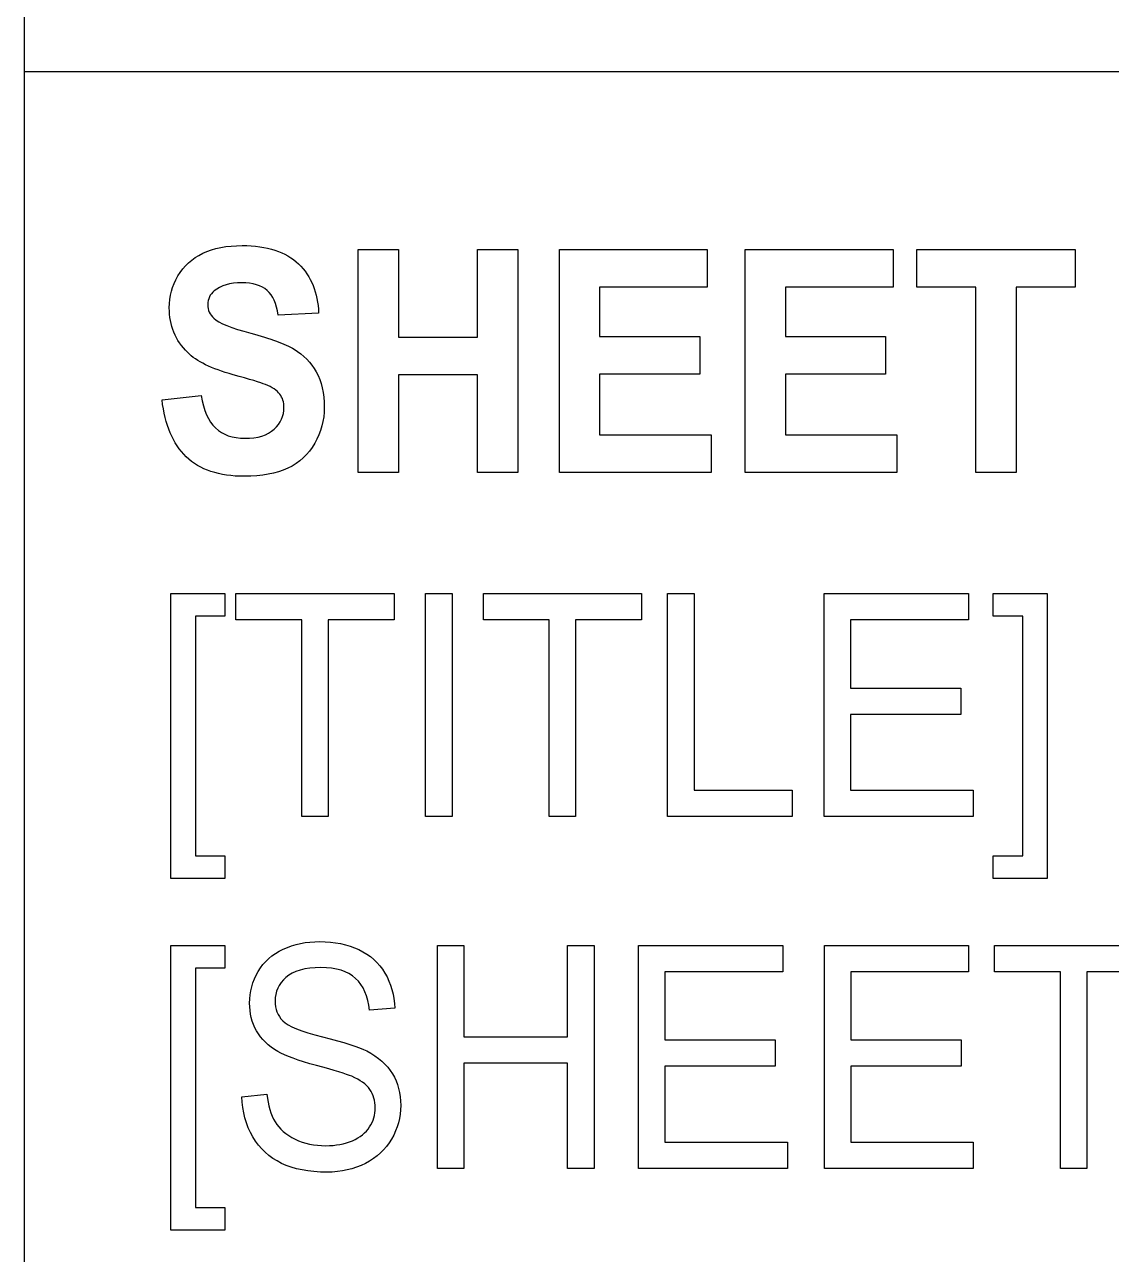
# Model space of a CAD drawing. Header units: millimetres. Extents: x 6 to 858, y 6 to 553.
# Drawn here: x 784.1 to 799.72, y 23.31 to 40.97 of the extents above; entities that cross this region are included whole.
import ezdxf

# ---------------------------------------------------------------- set-up
doc = ezdxf.new("R2010")
doc.units = ezdxf.units.MM
doc.layers.get('0').update_dxf_attribs({"linetype": 'CONTINUOUS'})

msp = doc.modelspace()

# ---------------------------------------------------------------- linework, layer by layer
at = {"color": 7}
for points in [[(784.09998, 9.299996), (784.09998, 550.299996)], [(784.1, 40.29998), (857.91324, 40.29998)], [(788.324356, 36.829593), (787.745675, 36.801181)], [(786.076138, 35.58382), (786.63917, 35.645015)], [(789.419125, 26.842708), (789.055514, 26.812109)], [(787.223708, 25.570708), (787.581462, 25.605677)]]:
    msp.add_lwpolyline(points, dxfattribs=at)
for points in [[(788.89519, 34.541306), (788.89519, 37.745346), (789.473871, 37.745346), (789.473871, 36.484274), (790.60776, 36.484274), (790.60776, 37.745346), (791.186418, 37.745346), (791.186418, 34.541306), (790.60776, 34.541306), (790.60776, 35.942254), (789.473871, 35.942254), (789.473871, 34.541306)], [(791.784636, 34.541306), (791.784636, 37.745346), (793.909683, 37.745346), (793.909683, 37.203326), (792.363317, 37.203326), (792.363317, 36.493016), (793.80216, 36.493016), (793.80216, 35.95318), (792.363317, 35.95318), (792.363317, 35.081141), (793.964429, 35.081141), (793.964429, 34.541306)], [(794.455123, 34.541306), (794.455123, 37.745346), (796.580171, 37.745346), (796.580171, 37.203326), (795.033804, 37.203326), (795.033804, 36.493016), (796.472647, 36.493016), (796.472647, 35.95318), (795.033804, 35.95318), (795.033804, 35.081141), (796.634916, 35.081141), (796.634916, 34.541306)], [(797.77075, 34.541306), (797.77075, 37.203326), (796.920333, 37.203326), (796.920333, 37.745346), (799.19788, 37.745346), (799.19788, 37.203326), (798.349431, 37.203326), (798.349431, 34.541306)], [(786.076138, 35.58382)], [(786.203198, 28.706418), (786.203198, 32.799986), (786.979332, 32.799986), (786.979332, 32.474337), (786.555096, 32.474337), (786.555096, 29.032069), (786.979332, 29.032069), (786.979332, 28.706418)], [(788.081926, 29.595946), (788.081926, 32.421884), (787.137689, 32.421884), (787.137689, 32.799986), (789.409357, 32.799986), (789.409357, 32.421884), (788.461185, 32.421884), (788.461185, 29.595946)], [(789.862899, 29.595946), (789.862899, 32.799986), (790.242181, 32.799986), (790.242181, 29.595946)], [(791.639983, 29.595946), (791.639983, 32.421884), (790.695723, 32.421884), (790.695723, 32.799986), (792.967391, 32.799986), (792.967391, 32.421884), (792.019242, 32.421884), (792.019242, 29.595946)], [(793.340794, 29.595946), (793.340794, 32.799986), (793.720053, 32.799986), (793.720053, 29.974048), (795.131536, 29.974048), (795.131536, 29.595946)], [(795.590957, 29.595946), (795.590957, 32.799986), (797.663227, 32.799986), (797.663227, 32.421884), (795.970217, 32.421884), (795.970217, 31.440562), (797.555704, 31.440562), (797.555704, 31.064647), (795.970217, 31.064647), (795.970217, 29.974048), (797.729708, 29.974048), (797.729708, 29.595946)], [(798.797116, 28.706418), (798.020982, 28.706418), (798.020982, 29.032069), (798.445218, 29.032069), (798.445218, 32.474337), (798.020982, 32.474337), (798.020982, 32.799986), (798.797116, 32.799986)], [(786.203198, 23.651778), (786.203198, 27.745346), (786.979332, 27.745346), (786.979332, 27.419697), (786.555096, 27.419697), (786.555096, 23.977429), (786.979332, 23.977429), (786.979332, 23.651778)], [(790.034936, 24.541306), (790.034936, 27.745346), (790.414218, 27.745346), (790.414218, 26.429634), (791.903895, 26.429634), (791.903895, 27.745346), (792.283155, 27.745346), (792.283155, 24.541306), (791.903895, 24.541306), (791.903895, 26.051532), (790.414218, 26.051532), (790.414218, 24.541306)], [(792.922437, 24.541306), (792.922437, 27.745346), (794.994707, 27.745346), (794.994707, 27.367244), (793.301697, 27.367244), (793.301697, 26.385922), (794.887184, 26.385922), (794.887184, 26.010007), (793.301697, 26.010007), (793.301697, 24.919408), (795.061165, 24.919408), (795.061165, 24.541306)], [(795.592925, 24.541306), (795.592925, 27.745346), (797.665194, 27.745346), (797.665194, 27.367244), (795.972184, 27.367244), (795.972184, 26.385922), (797.557671, 26.385922), (797.557671, 26.010007), (795.972184, 26.010007), (795.972184, 24.919408), (797.731653, 24.919408), (797.731653, 24.541306)], [(798.984778, 24.541306), (798.984778, 27.367244), (798.040542, 27.367244), (798.040542, 27.745346), (800.31221, 27.745346), (800.31221, 27.367244), (799.364061, 27.367244), (799.364061, 24.541306)], [(787.223708, 25.570708)]]:
    msp.add_lwpolyline(points, close=True, dxfattribs=at)
for points in [[(786.30292, 37.36287), (786.386331, 37.505662), (786.505582, 37.614212), (786.660675, 37.688522)], [(786.660675, 37.688522), (786.817064, 37.762831), (787.00539, 37.799986), (787.225652, 37.799986)], [(787.225652, 37.799986), (787.585374, 37.799986), (787.855814, 37.711835), (788.036972, 37.535532)], [(788.036972, 37.535532), (788.219426, 37.35923), (788.31522, 37.123917), (788.324356, 36.829593)], [(786.179749, 36.906087), (786.179749, 37.069278), (786.220806, 37.221539), (786.30292, 37.36287)], [(786.824888, 37.148686), (786.763638, 37.099146), (786.733013, 37.03285), (786.733013, 36.949799)], [(787.219796, 37.264521), (787.051663, 37.264521), (786.920027, 37.22591), (786.824888, 37.148686)], [(787.585374, 37.155244), (787.504572, 37.228096), (787.382712, 37.264521), (787.219796, 37.264521)], [(787.745675, 36.801181), (787.720907, 36.965827), (787.667473, 37.083848), (787.585374, 37.155244)], [(786.733013, 36.949799), (786.733013, 36.874033), (786.761686, 36.809195), (786.819031, 36.755285)], [(786.443661, 36.261345), (786.267719, 36.437648), (786.179749, 36.652562), (786.179749, 36.906087)], [(786.819031, 36.755285), (786.89201, 36.686803), (787.069255, 36.615408), (787.350768, 36.541098)], [(787.350768, 36.541098), (787.63228, 36.466789), (787.840158, 36.389565), (787.974402, 36.309428)], [(787.096624, 35.944439), (786.786439, 36.030404), (786.568784, 36.136039), (786.443661, 36.261345)], [(787.974402, 36.309428), (788.109958, 36.230748), (788.215529, 36.122199), (788.291116, 35.983779)], [(787.559958, 35.804562), (787.49218, 35.830789), (787.337735, 35.877415), (787.096624, 35.944439)], [(788.291116, 35.983779), (788.368014, 35.846818), (788.406463, 35.677072), (788.406463, 35.474543)], [(787.76718, 35.664686), (787.728075, 35.718596), (787.659001, 35.765221), (787.559958, 35.804562)], [(786.424124, 34.764232), (786.229926, 34.952192), (786.113931, 35.225388), (786.076138, 35.58382)], [(786.63917, 35.645015), (786.673059, 35.433744), (786.741477, 35.278569), (786.844425, 35.17949)], [(787.827782, 35.472356), (787.827782, 35.548123), (787.807581, 35.612233), (787.76718, 35.664686)], [(787.685074, 35.162007), (787.780212, 35.250886), (787.827782, 35.354336), (787.827782, 35.472356)], [(788.406463, 35.474543), (788.406463, 35.290955), (788.360845, 35.119023), (788.269611, 34.958749)], [(786.844425, 35.17949), (786.9487, 35.080412), (787.088808, 35.030872), (787.264749, 35.030872)], [(787.264749, 35.030872), (787.451123, 35.030872), (787.591231, 35.074584), (787.685074, 35.162007)], [(788.269611, 34.958749), (788.178376, 34.798474), (788.049348, 34.678996), (787.882527, 34.600314)], [(787.258893, 34.484479), (786.896562, 34.484479), (786.618306, 34.57773), (786.424124, 34.764232)], [(787.882527, 34.600314), (787.715706, 34.523091), (787.507828, 34.484479), (787.258893, 34.484479)], [(787.816046, 27.690706), (787.973747, 27.763559), (788.149048, 27.799986), (788.341949, 27.799986)], [(788.341949, 27.799986), (788.554387, 27.799986), (788.741409, 27.761374), (788.903014, 27.684151)], [(787.456347, 27.369428), (787.538445, 27.510761), (787.658345, 27.617854), (787.816046, 27.690706)], [(788.903014, 27.684151), (789.065931, 27.608383), (789.191047, 27.496191), (789.278361, 27.347574)], [(788.357574, 27.426252), (788.128191, 27.426252), (787.960722, 27.378899), (787.855166, 27.284192)], [(788.856093, 27.271079), (788.744009, 27.374528), (788.577836, 27.426252), (788.357574, 27.426252)], [(787.333175, 26.917016), (787.333175, 27.078748), (787.374232, 27.229553), (787.456347, 27.369428)], [(787.855166, 27.284192), (787.750891, 27.190941), (787.698754, 27.07802), (787.698754, 26.945428)], [(789.055514, 26.812109), (789.035962, 27.014639), (788.969488, 27.167628), (788.856093, 27.271079)], [(789.278361, 27.347574), (789.365692, 27.198955), (789.412613, 27.030666), (789.419125, 26.842708)], [(787.432874, 26.517057), (787.366408, 26.636535), (787.333175, 26.769855), (787.333175, 26.917016)], [(787.698754, 26.945428), (787.698754, 26.830322), (787.735899, 26.735614), (787.810189, 26.661304)], [(787.739819, 26.21982), (787.602967, 26.299958), (787.500652, 26.399037), (787.432874, 26.517057)], [(787.810189, 26.661304), (787.883183, 26.586995), (788.073469, 26.5105), (788.381046, 26.431821)], [(788.381046, 26.431821), (788.689935, 26.354597), (788.901725, 26.286844), (789.016417, 26.228562)], [(788.29306, 26.018749), (788.029804, 26.090143), (787.84539, 26.157167), (787.739819, 26.21982)], [(789.016417, 26.228562), (789.183238, 26.142597), (789.306394, 26.033319), (789.385885, 25.900727)], [(788.803315, 25.863573), (788.726417, 25.897086), (788.556332, 25.948811), (788.29306, 26.018749)], [(789.061371, 25.673427), (789.009241, 25.749195), (788.923222, 25.812577), (788.803315, 25.863573)], [(789.385885, 25.900727), (789.465391, 25.769593), (789.505144, 25.618061), (789.505144, 25.446131)], [(789.139565, 25.411161), (789.139565, 25.511697), (789.1135, 25.59912), (789.061371, 25.673427)], [(787.380097, 24.993718), (787.281038, 25.164193), (787.228908, 25.356522), (787.223708, 25.570708)], [(787.581462, 25.605677), (787.598407, 25.445401), (787.637504, 25.313538), (787.698754, 25.210089)], [(789.505144, 25.446131), (789.505144, 25.275656), (789.461486, 25.114652), (789.374172, 24.963119)], [(789.057459, 25.135779), (789.112196, 25.220288), (789.139565, 25.312082), (789.139565, 25.411161)], [(787.698754, 25.210089), (787.761316, 25.108097), (787.857759, 25.025044), (787.988083, 24.960933)], [(788.811139, 24.939078), (788.921911, 24.987161), (789.004017, 25.052728), (789.057459, 25.135779)], [(787.792597, 24.61343), (787.617952, 24.697937), (787.480452, 24.8247), (787.380097, 24.993718)], [(787.988083, 24.960933), (788.118423, 24.898281), (788.265051, 24.866955), (788.427967, 24.866955)], [(788.427967, 24.866955), (788.572628, 24.866955), (788.700352, 24.890996), (788.811139, 24.939078)], [(789.374172, 24.963119), (789.286841, 24.813044), (789.16107, 24.695752), (788.996857, 24.611243)], [(788.44556, 24.486666), (788.186193, 24.486666), (787.968538, 24.52892), (787.792597, 24.61343)], [(788.996857, 24.611243), (788.83394, 24.528192), (788.650174, 24.486666), (788.44556, 24.486666)]]:
    msp.add_open_spline(points, degree=3, dxfattribs=at)

doc.saveas('drawing.dxf')
